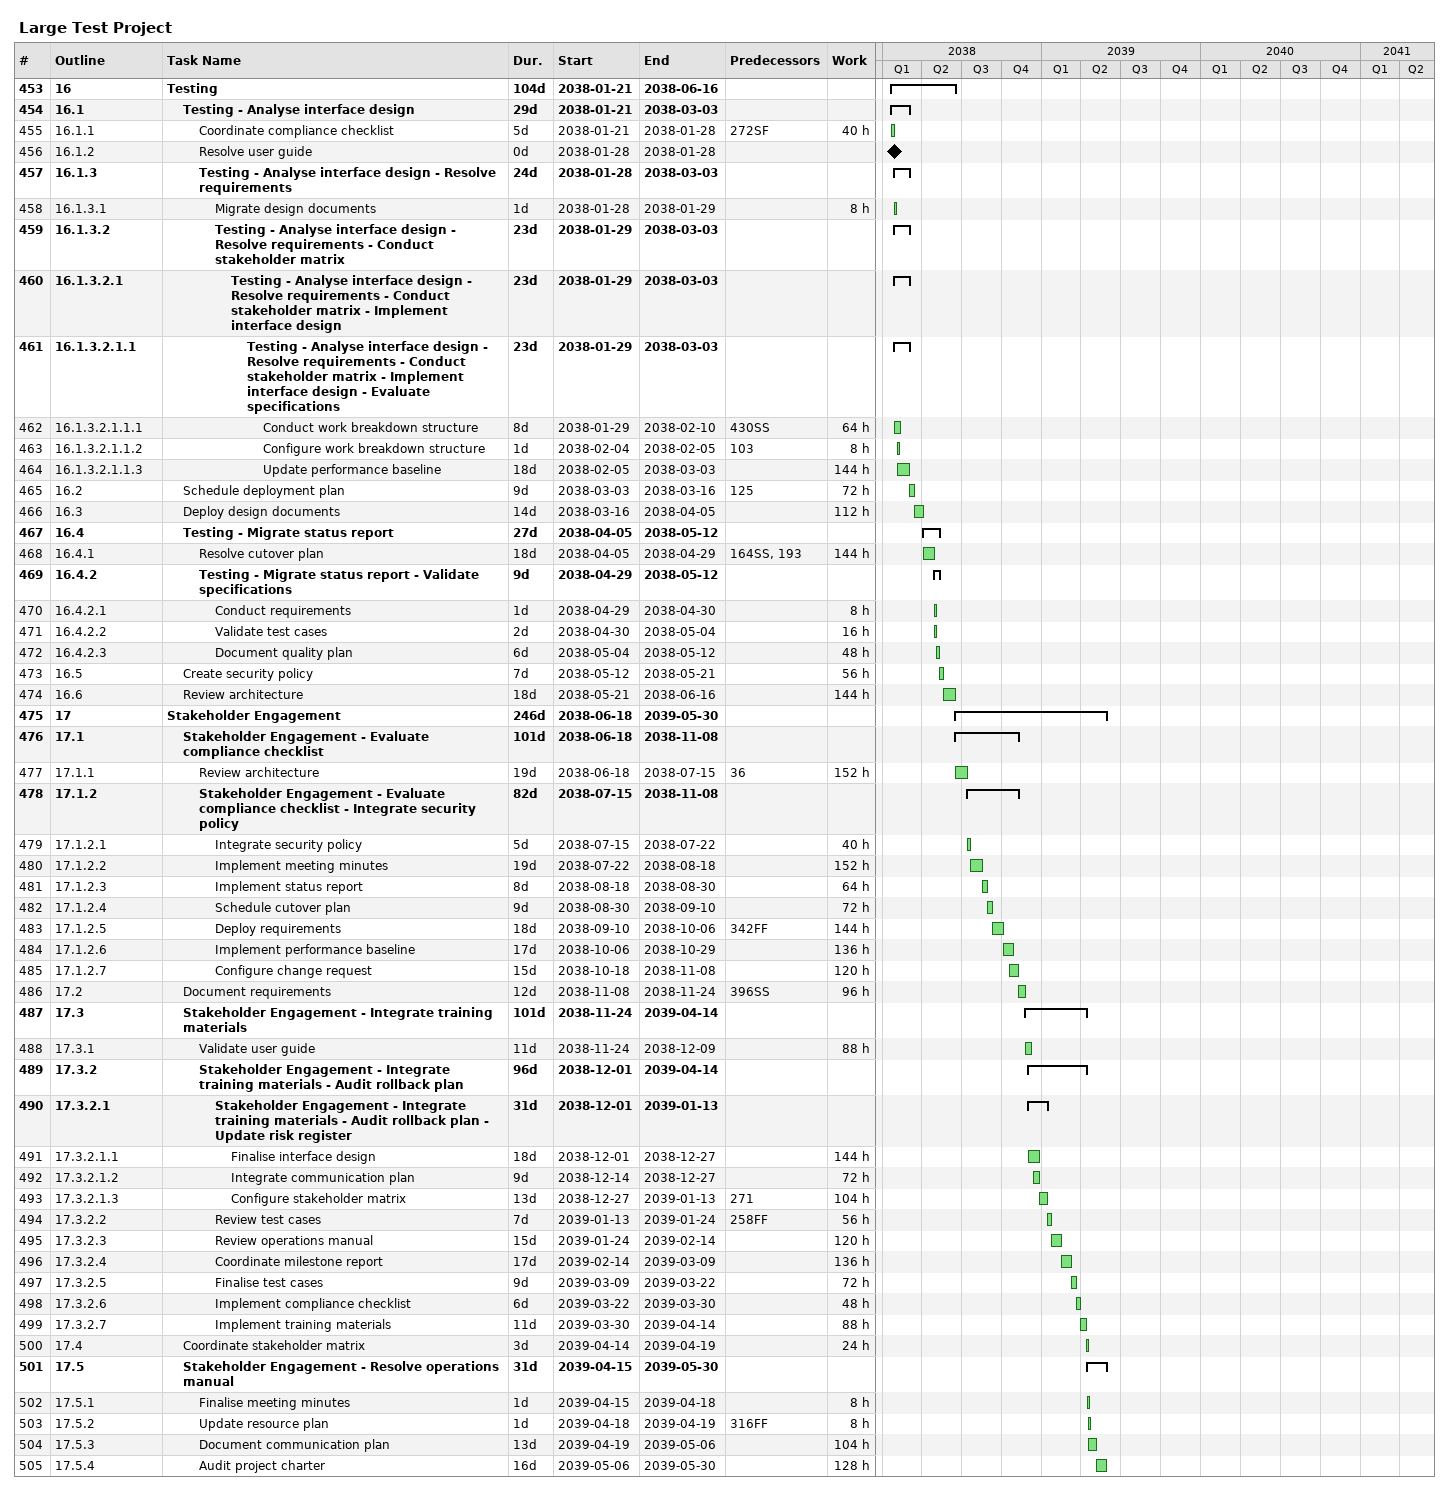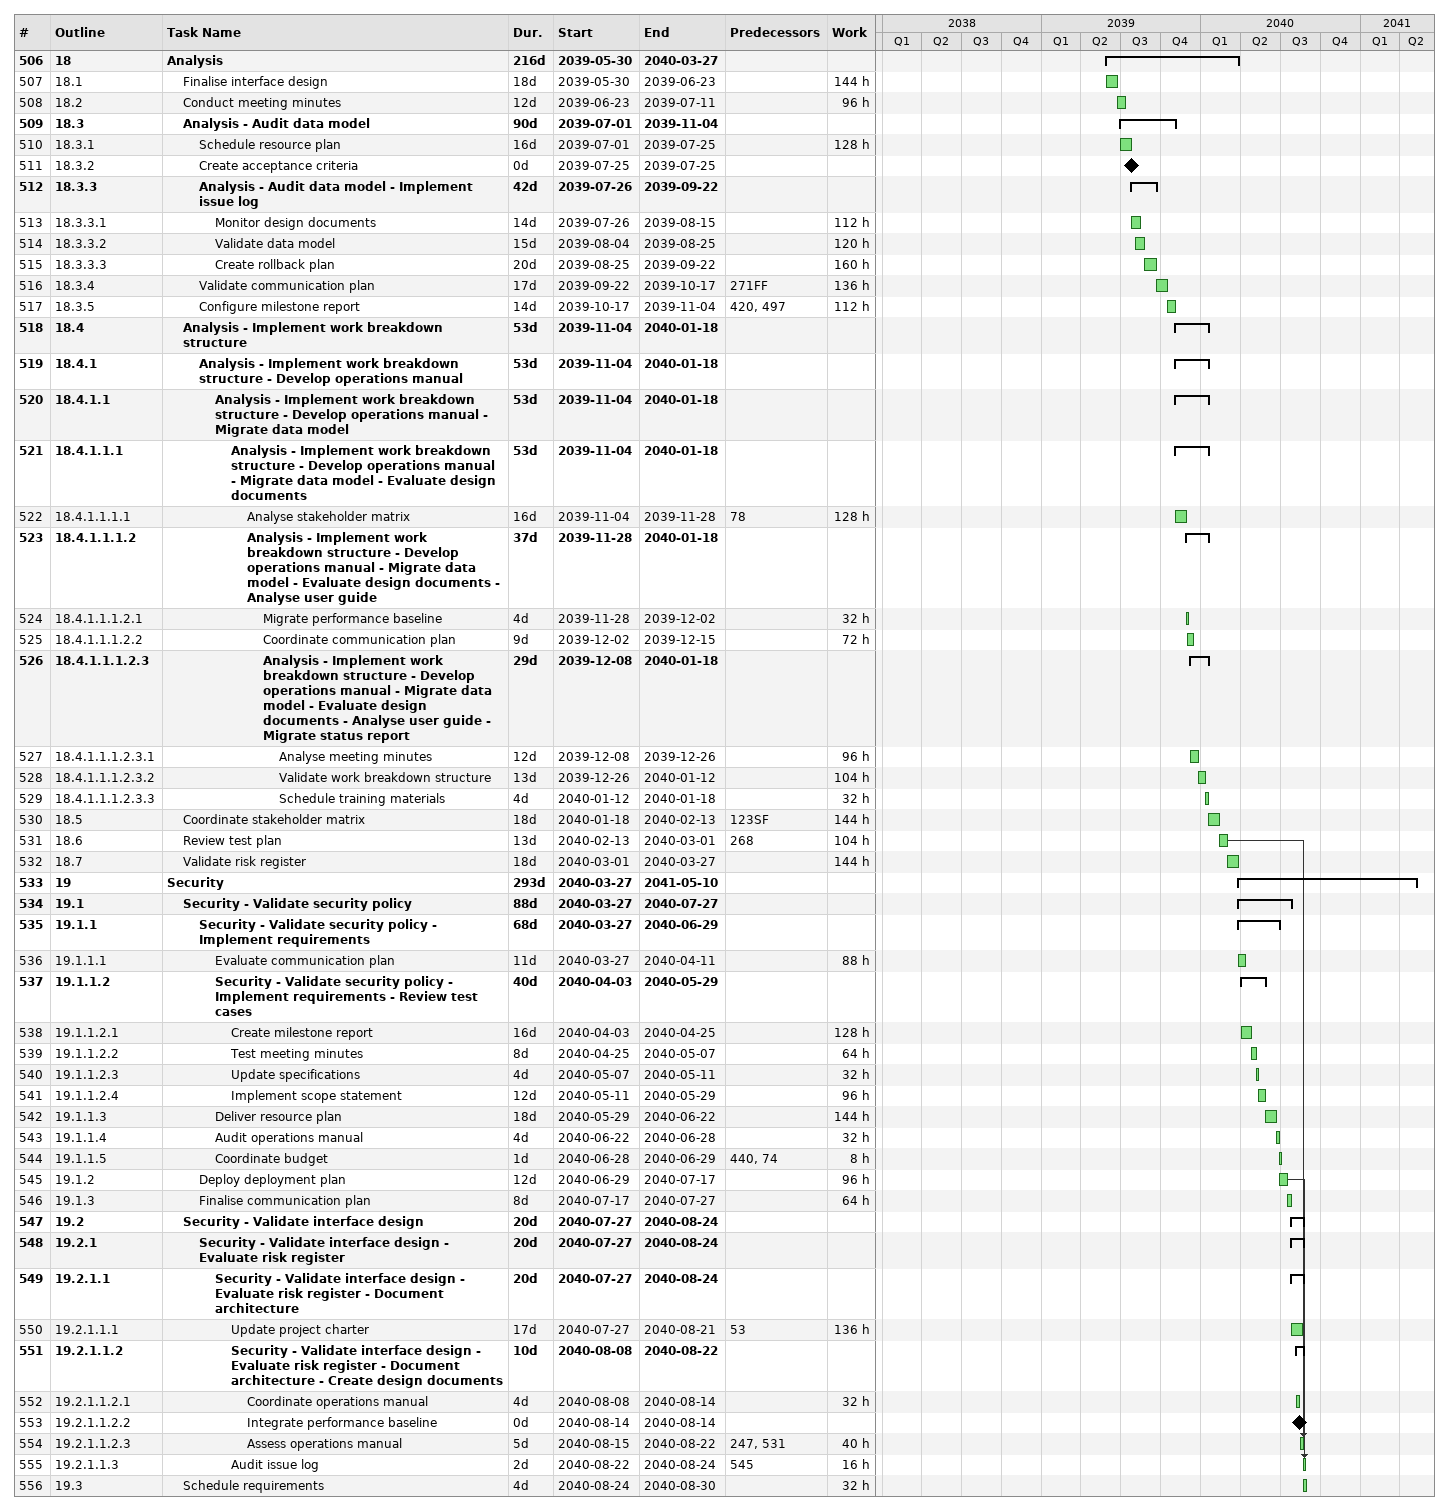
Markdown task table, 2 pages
Large Test Project

| ID | WBS | Task | Duration | Start | Finish | Predecessors | Work (h) |
|---|---|---|---|---|---|---|---|
| 453 | 16 | **Testing** | 104d | 2038-01-21 | 2038-06-16 |  |  |
| 454 | 16.1 | **Testing - Analyse interface design** | 29d | 2038-01-21 | 2038-03-03 |  |  |
| 455 | 16.1.1 | Coordinate compliance checklist | 5d | 2038-01-21 | 2038-01-28 | 272SF | 40 |
| 456 | 16.1.2 | Resolve user guide | 0d | 2038-01-28 | 2038-01-28 |  |  |
| 457 | 16.1.3 | **Testing - Analyse interface design - Resolve requirements** | 24d | 2038-01-28 | 2038-03-03 |  |  |
| 458 | 16.1.3.1 | Migrate design documents | 1d | 2038-01-28 | 2038-01-29 |  | 8 |
| 459 | 16.1.3.2 | **Testing - Analyse interface design - Resolve requirements - Conduct stakeholder matrix** | 23d | 2038-01-29 | 2038-03-03 |  |  |
| 460 | 16.1.3.2.1 | **Testing - Analyse interface design - Resolve requirements - Conduct stakeholder matrix - Implement interface design** | 23d | 2038-01-29 | 2038-03-03 |  |  |
| 461 | 16.1.3.2.1.1 | **Testing - Analyse interface design - Resolve requirements - Conduct stakeholder matrix - Implement interface design - Evaluate specifications** | 23d | 2038-01-29 | 2038-03-03 |  |  |
| 462 | 16.1.3.2.1.1.1 | Conduct work breakdown structure | 8d | 2038-01-29 | 2038-02-10 | 430SS | 64 |
| 463 | 16.1.3.2.1.1.2 | Configure work breakdown structure | 1d | 2038-02-04 | 2038-02-05 | 103 | 8 |
| 464 | 16.1.3.2.1.1.3 | Update performance baseline | 18d | 2038-02-05 | 2038-03-03 |  | 144 |
| 465 | 16.2 | Schedule deployment plan | 9d | 2038-03-03 | 2038-03-16 | 125 | 72 |
| 466 | 16.3 | Deploy design documents | 14d | 2038-03-16 | 2038-04-05 |  | 112 |
| 467 | 16.4 | **Testing - Migrate status report** | 27d | 2038-04-05 | 2038-05-12 |  |  |
| 468 | 16.4.1 | Resolve cutover plan | 18d | 2038-04-05 | 2038-04-29 | 164SS, 193 | 144 |
| 469 | 16.4.2 | **Testing - Migrate status report - Validate specifications** | 9d | 2038-04-29 | 2038-05-12 |  |  |
| 470 | 16.4.2.1 | Conduct requirements | 1d | 2038-04-29 | 2038-04-30 |  | 8 |
| 471 | 16.4.2.2 | Validate test cases | 2d | 2038-04-30 | 2038-05-04 |  | 16 |
| 472 | 16.4.2.3 | Document quality plan | 6d | 2038-05-04 | 2038-05-12 |  | 48 |
| 473 | 16.5 | Create security policy | 7d | 2038-05-12 | 2038-05-21 |  | 56 |
| 474 | 16.6 | Review architecture | 18d | 2038-05-21 | 2038-06-16 |  | 144 |
| 475 | 17 | **Stakeholder Engagement** | 246d | 2038-06-18 | 2039-05-30 |  |  |
| 476 | 17.1 | **Stakeholder Engagement - Evaluate compliance checklist** | 101d | 2038-06-18 | 2038-11-08 |  |  |
| 477 | 17.1.1 | Review architecture | 19d | 2038-06-18 | 2038-07-15 | 36 | 152 |
| 478 | 17.1.2 | **Stakeholder Engagement - Evaluate compliance checklist - Integrate security policy** | 82d | 2038-07-15 | 2038-11-08 |  |  |
| 479 | 17.1.2.1 | Integrate security policy | 5d | 2038-07-15 | 2038-07-22 |  | 40 |
| 480 | 17.1.2.2 | Implement meeting minutes | 19d | 2038-07-22 | 2038-08-18 |  | 152 |
| 481 | 17.1.2.3 | Implement status report | 8d | 2038-08-18 | 2038-08-30 |  | 64 |
| 482 | 17.1.2.4 | Schedule cutover plan | 9d | 2038-08-30 | 2038-09-10 |  | 72 |
| 483 | 17.1.2.5 | Deploy requirements | 18d | 2038-09-10 | 2038-10-06 | 342FF | 144 |
| 484 | 17.1.2.6 | Implement performance baseline | 17d | 2038-10-06 | 2038-10-29 |  | 136 |
| 485 | 17.1.2.7 | Configure change request | 15d | 2038-10-18 | 2038-11-08 |  | 120 |
| 486 | 17.2 | Document requirements | 12d | 2038-11-08 | 2038-11-24 | 396SS | 96 |
| 487 | 17.3 | **Stakeholder Engagement - Integrate training materials** | 101d | 2038-11-24 | 2039-04-14 |  |  |
| 488 | 17.3.1 | Validate user guide | 11d | 2038-11-24 | 2038-12-09 |  | 88 |
| 489 | 17.3.2 | **Stakeholder Engagement - Integrate training materials - Audit rollback plan** | 96d | 2038-12-01 | 2039-04-14 |  |  |
| 490 | 17.3.2.1 | **Stakeholder Engagement - Integrate training materials - Audit rollback plan - Update risk register** | 31d | 2038-12-01 | 2039-01-13 |  |  |
| 491 | 17.3.2.1.1 | Finalise interface design | 18d | 2038-12-01 | 2038-12-27 |  | 144 |
| 492 | 17.3.2.1.2 | Integrate communication plan | 9d | 2038-12-14 | 2038-12-27 |  | 72 |
| 493 | 17.3.2.1.3 | Configure stakeholder matrix | 13d | 2038-12-27 | 2039-01-13 | 271 | 104 |
| 494 | 17.3.2.2 | Review test cases | 7d | 2039-01-13 | 2039-01-24 | 258FF | 56 |
| 495 | 17.3.2.3 | Review operations manual | 15d | 2039-01-24 | 2039-02-14 |  | 120 |
| 496 | 17.3.2.4 | Coordinate milestone report | 17d | 2039-02-14 | 2039-03-09 |  | 136 |
| 497 | 17.3.2.5 | Finalise test cases | 9d | 2039-03-09 | 2039-03-22 |  | 72 |
| 498 | 17.3.2.6 | Implement compliance checklist | 6d | 2039-03-22 | 2039-03-30 |  | 48 |
| 499 | 17.3.2.7 | Implement training materials | 11d | 2039-03-30 | 2039-04-14 |  | 88 |
| 500 | 17.4 | Coordinate stakeholder matrix | 3d | 2039-04-14 | 2039-04-19 |  | 24 |
| 501 | 17.5 | **Stakeholder Engagement - Resolve operations manual** | 31d | 2039-04-15 | 2039-05-30 |  |  |
| 502 | 17.5.1 | Finalise meeting minutes | 1d | 2039-04-15 | 2039-04-18 |  | 8 |
| 503 | 17.5.2 | Update resource plan | 1d | 2039-04-18 | 2039-04-19 | 316FF | 8 |
| 504 | 17.5.3 | Document communication plan | 13d | 2039-04-19 | 2039-05-06 |  | 104 |
| 505 | 17.5.4 | Audit project charter | 16d | 2039-05-06 | 2039-05-30 |  | 128 |
| 506 | 18 | **Analysis** | 216d | 2039-05-30 | 2040-03-27 |  |  |
| 507 | 18.1 | Finalise interface design | 18d | 2039-05-30 | 2039-06-23 |  | 144 |
| 508 | 18.2 | Conduct meeting minutes | 12d | 2039-06-23 | 2039-07-11 |  | 96 |
| 509 | 18.3 | **Analysis - Audit data model** | 90d | 2039-07-01 | 2039-11-04 |  |  |
| 510 | 18.3.1 | Schedule resource plan | 16d | 2039-07-01 | 2039-07-25 |  | 128 |
| 511 | 18.3.2 | Create acceptance criteria | 0d | 2039-07-25 | 2039-07-25 |  |  |
| 512 | 18.3.3 | **Analysis - Audit data model - Implement issue log** | 42d | 2039-07-26 | 2039-09-22 |  |  |
| 513 | 18.3.3.1 | Monitor design documents | 14d | 2039-07-26 | 2039-08-15 |  | 112 |
| 514 | 18.3.3.2 | Validate data model | 15d | 2039-08-04 | 2039-08-25 |  | 120 |
| 515 | 18.3.3.3 | Create rollback plan | 20d | 2039-08-25 | 2039-09-22 |  | 160 |
| 516 | 18.3.4 | Validate communication plan | 17d | 2039-09-22 | 2039-10-17 | 271FF | 136 |
| 517 | 18.3.5 | Configure milestone report | 14d | 2039-10-17 | 2039-11-04 | 420, 497 | 112 |
| 518 | 18.4 | **Analysis - Implement work breakdown structure** | 53d | 2039-11-04 | 2040-01-18 |  |  |
| 519 | 18.4.1 | **Analysis - Implement work breakdown structure - Develop operations manual** | 53d | 2039-11-04 | 2040-01-18 |  |  |
| 520 | 18.4.1.1 | **Analysis - Implement work breakdown structure - Develop operations manual - Migrate data model** | 53d | 2039-11-04 | 2040-01-18 |  |  |
| 521 | 18.4.1.1.1 | **Analysis - Implement work breakdown structure - Develop operations manual - Migrate data model - Evaluate design documents** | 53d | 2039-11-04 | 2040-01-18 |  |  |
| 522 | 18.4.1.1.1.1 | Analyse stakeholder matrix | 16d | 2039-11-04 | 2039-11-28 | 78 | 128 |
| 523 | 18.4.1.1.1.2 | **Analysis - Implement work breakdown structure - Develop operations manual - Migrate data model - Evaluate design documents - Analyse user guide** | 37d | 2039-11-28 | 2040-01-18 |  |  |
| 524 | 18.4.1.1.1.2.1 | Migrate performance baseline | 4d | 2039-11-28 | 2039-12-02 |  | 32 |
| 525 | 18.4.1.1.1.2.2 | Coordinate communication plan | 9d | 2039-12-02 | 2039-12-15 |  | 72 |
| 526 | 18.4.1.1.1.2.3 | **Analysis - Implement work breakdown structure - Develop operations manual - Migrate data model - Evaluate design documents - Analyse user guide - Migrate status report** | 29d | 2039-12-08 | 2040-01-18 |  |  |
| 527 | 18.4.1.1.1.2.3.1 | Analyse meeting minutes | 12d | 2039-12-08 | 2039-12-26 |  | 96 |
| 528 | 18.4.1.1.1.2.3.2 | Validate work breakdown structure | 13d | 2039-12-26 | 2040-01-12 |  | 104 |
| 529 | 18.4.1.1.1.2.3.3 | Schedule training materials | 4d | 2040-01-12 | 2040-01-18 |  | 32 |
| 530 | 18.5 | Coordinate stakeholder matrix | 18d | 2040-01-18 | 2040-02-13 | 123SF | 144 |
| 531 | 18.6 | Review test plan | 13d | 2040-02-13 | 2040-03-01 | 268 | 104 |
| 532 | 18.7 | Validate risk register | 18d | 2040-03-01 | 2040-03-27 |  | 144 |
| 533 | 19 | **Security** | 293d | 2040-03-27 | 2041-05-10 |  |  |
| 534 | 19.1 | **Security - Validate security policy** | 88d | 2040-03-27 | 2040-07-27 |  |  |
| 535 | 19.1.1 | **Security - Validate security policy - Implement requirements** | 68d | 2040-03-27 | 2040-06-29 |  |  |
| 536 | 19.1.1.1 | Evaluate communication plan | 11d | 2040-03-27 | 2040-04-11 |  | 88 |
| 537 | 19.1.1.2 | **Security - Validate security policy - Implement requirements - Review test cases** | 40d | 2040-04-03 | 2040-05-29 |  |  |
| 538 | 19.1.1.2.1 | Create milestone report | 16d | 2040-04-03 | 2040-04-25 |  | 128 |
| 539 | 19.1.1.2.2 | Test meeting minutes | 8d | 2040-04-25 | 2040-05-07 |  | 64 |
| 540 | 19.1.1.2.3 | Update specifications | 4d | 2040-05-07 | 2040-05-11 |  | 32 |
| 541 | 19.1.1.2.4 | Implement scope statement | 12d | 2040-05-11 | 2040-05-29 |  | 96 |
| 542 | 19.1.1.3 | Deliver resource plan | 18d | 2040-05-29 | 2040-06-22 |  | 144 |
| 543 | 19.1.1.4 | Audit operations manual | 4d | 2040-06-22 | 2040-06-28 |  | 32 |
| 544 | 19.1.1.5 | Coordinate budget | 1d | 2040-06-28 | 2040-06-29 | 440, 74 | 8 |
| 545 | 19.1.2 | Deploy deployment plan | 12d | 2040-06-29 | 2040-07-17 |  | 96 |
| 546 | 19.1.3 | Finalise communication plan | 8d | 2040-07-17 | 2040-07-27 |  | 64 |
| 547 | 19.2 | **Security - Validate interface design** | 20d | 2040-07-27 | 2040-08-24 |  |  |
| 548 | 19.2.1 | **Security - Validate interface design - Evaluate risk register** | 20d | 2040-07-27 | 2040-08-24 |  |  |
| 549 | 19.2.1.1 | **Security - Validate interface design - Evaluate risk register - Document architecture** | 20d | 2040-07-27 | 2040-08-24 |  |  |
| 550 | 19.2.1.1.1 | Update project charter | 17d | 2040-07-27 | 2040-08-21 | 53 | 136 |
| 551 | 19.2.1.1.2 | **Security - Validate interface design - Evaluate risk register - Document architecture - Create design documents** | 10d | 2040-08-08 | 2040-08-22 |  |  |
| 552 | 19.2.1.1.2.1 | Coordinate operations manual | 4d | 2040-08-08 | 2040-08-14 |  | 32 |
| 553 | 19.2.1.1.2.2 | Integrate performance baseline | 0d | 2040-08-14 | 2040-08-14 |  |  |
| 554 | 19.2.1.1.2.3 | Assess operations manual | 5d | 2040-08-15 | 2040-08-22 | 247, 531 | 40 |
| 555 | 19.2.1.1.3 | Audit issue log | 2d | 2040-08-22 | 2040-08-24 | 545 | 16 |
| 556 | 19.3 | Schedule requirements | 4d | 2040-08-24 | 2040-08-30 |  | 32 |
